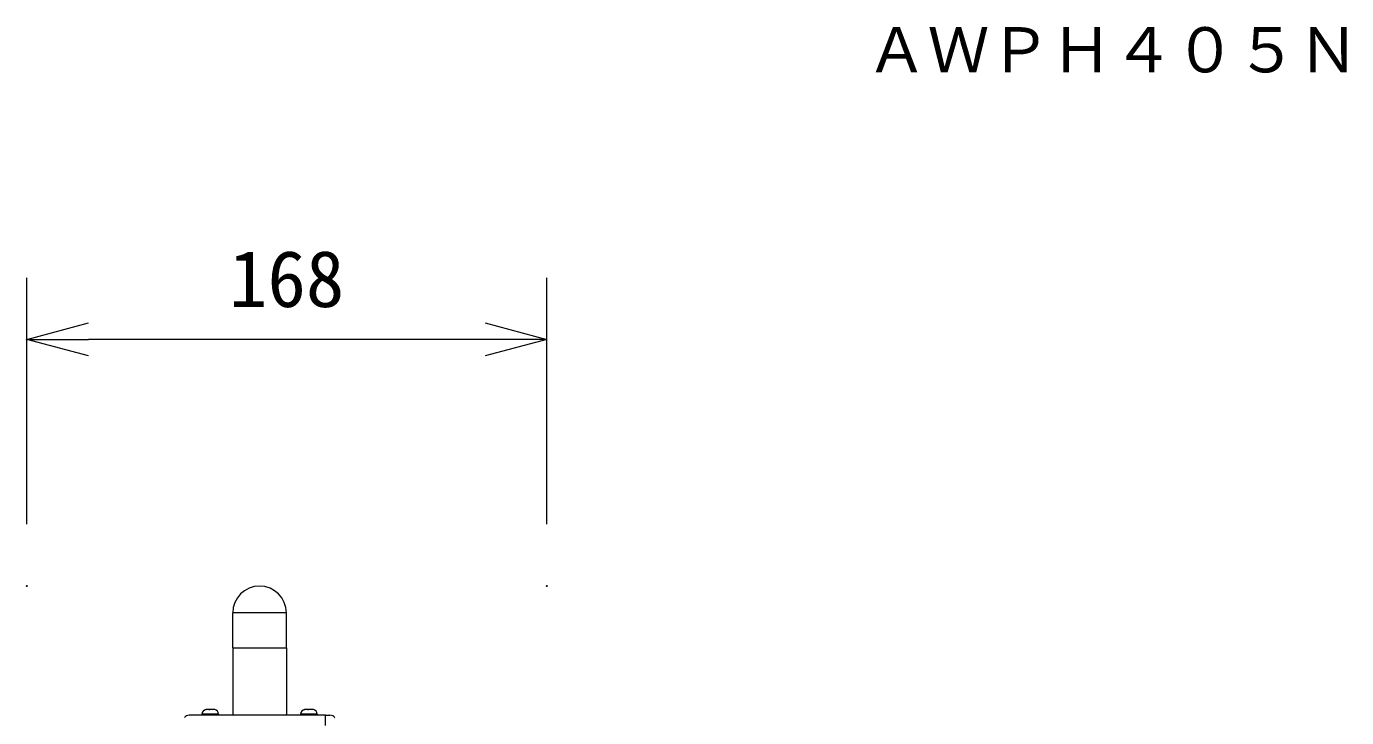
# Model space of a CAD drawing. Units: millimetres, scale not verified. Extents: x -62 to 63, y -56 to 57.
# Drawn here: x 16.75 to 59.56, y 26.01 to 48.43 of the extents above; entities that cross this region are included whole.
import ezdxf
from ezdxf.enums import TextEntityAlignment as Align

# ---------------------------------------------------------------- set-up
doc = ezdxf.new("R2010")
doc.units = ezdxf.units.MM
doc.header["$LTSCALE"] = 0.125
doc.header["$PDMODE"] = 32
doc.header["$PDSIZE"] = 0.025
for name, color, linetype, lineweight in [('0-0_0', 7, 'Continuous', 18), ('0-4_GAIKEI', 1, 'Continuous', 18), ('0-5_SUNPO', 7, 'Continuous', 18)]:
    doc.layers.add(name, color=color, linetype=linetype, lineweight=lineweight)
doc.layers.add('0-3_TOUROKU', color=7, linetype='Continuous')
doc.layers.add('0-6_DEFPOINTS', color=7, linetype='Continuous')
doc.styles.add('ＭＳ ゴシック', font='')
doc.styles.get('ＭＳ ゴシック').set_extended_font_data('MS Gothic')

# ---------------------------------------------------------------- blocks, each defined once
blk = doc.blocks.new('_OPEN30')
at = {"layer": '0-0_0'}
blk.add_line((0, 0), (-1, 0), dxfattribs=at)
blk.add_lwpolyline([(-1, 0.26795), (0, 0), (-1, -0.26795)], dxfattribs=at)
blk = doc.blocks.new('D6')
at = {"layer": '0-5_SUNPO'}
for p, q in [((18.5408, 27.6011), (18.5408, 35.6011)), ((35.4058, 27.6011), (35.4058, 35.6011)), ((33.4058, 33.6011), (20.5408, 33.6011))]:
    blk.add_line(p, q, dxfattribs=at)
at = {"layer": '0-6_DEFPOINTS'}
for p in [(18.5408, 33.6011), (18.5408, 25.6011), (35.4058, 25.6011)]:
    blk.add_point(p, dxfattribs=at)
at = {"layer": '0-5_SUNPO', "xscale": 2, "yscale": 2, "rotation": 180}
blk.add_blockref('_OPEN30', (18.5408, 33.6011), dxfattribs=at)
at = {"layer": '0-5_SUNPO', "xscale": 2, "yscale": 2}
blk.add_blockref('_OPEN30', (35.4058, 33.6011), dxfattribs=at)
at = {"layer": '0-5_SUNPO', "style": 'ＭＳ ゴシック'}
blk.add_text('168', height=1.833, dxfattribs=at).set_placement((25.0983, 34.1011), align=Align.BOTTOM_LEFT)

msp = doc.modelspace()

# ---------------------------------------------------------------- linework, layer by layer
at = {"layer": '0-4_GAIKEI'}
for p, q in [((25.1791, 29.4041), (23.4391, 29.4041)), ((23.4391, 28.2741), (25.1791, 28.2741)), ((22.438, 26.1183), (22.435, 26.0841)), ((22.9803, 26.1183), (22.438, 26.1183)), ((22.5709, 26.27), (22.5714, 26.2701)), ((22.6647, 26.2741), (22.6086, 26.2741)), ((22.6682, 26.2741), (22.6647, 26.2741)), ((22.6682, 26.2741), (22.6682, 26.2702)), ((22.6691, 26.2741), (22.6975, 26.2741)), ((22.6975, 26.2741), (22.6975, 26.2702)), ((22.7012, 26.2741), (22.6975, 26.2741)), ((22.7069, 26.2715), (22.7069, 26.27)), ((22.7084, 26.2715), (22.7069, 26.2715)), ((22.7989, 26.2741), (22.7141, 26.2741)), ((22.8098, 26.2741), (22.7989, 26.2741)), ((22.9803, 26.1183), (22.9833, 26.0841)), ((25.638, 26.1183), (25.635, 26.0841)), ((26.1803, 26.1183), (25.638, 26.1183)), ((25.7708, 26.27), (25.7711, 26.2701)), ((25.8635, 26.2741), (25.8084, 26.2741)), ((25.8672, 26.2741), (25.8635, 26.2741)), ((25.8672, 26.2741), (25.8672, 26.2702)), ((25.8682, 26.2741), (25.8986, 26.2741)), ((25.8986, 26.2741), (25.8986, 26.2702)), ((25.9025, 26.2741), (25.8986, 26.2741)), ((25.9983, 26.2741), (25.9127, 26.2741)), ((26.0099, 26.2741), (25.9983, 26.2741)), ((26.1803, 26.1183), (26.1833, 26.0841)), ((26.4468, 26.0841), (26.5922, 26.0841)), ((26.4468, 25.7551), (26.4468, 26.0841))]:
    msp.add_line(p, q, dxfattribs=at)
at = {"layer": '0-4_GAIKEI', "color": 7}
for p, q in [((23.4391, 28.2741), (23.4391, 29.4041)), ((25.1791, 28.2741), (25.1791, 29.4041)), ((23.4391, 28.2741), (23.4391, 26.1241)), ((25.1791, 28.2741), (25.1791, 26.1241)), ((22.1714, 26.0841), (22.0261, 26.0841)), ((26.4468, 26.0841), (22.1714, 26.0841))]:
    msp.add_line(p, q, dxfattribs=at)
at = {"layer": '0-4_GAIKEI'}
for points in [[(22.6682, 26.2741), (22.6691, 26.2741), (22.6691, 26.2702)], [(25.8672, 26.2741), (25.8682, 26.2741), (25.8682, 26.2703)], [(26.7406, 26.0071), (26.7431, 26.0088), (26.7454, 26.0095), (26.7474, 26.0094), (26.748, 26.0091), (26.7486, 26.0086), (26.749, 26.0082), (26.7492, 26.008)]]:
    msp.add_lwpolyline(points, dxfattribs=at)
at = {"layer": '0-4_GAIKEI', "color": 7}
for centre, radius, start, end in [((24.3091, 29.4041), 0.87, 90, 180), ((24.3091, 29.4041), 0.87, 0, 90), ((23.4891, 26.1241), 0.05, 180, 233.1301), ((25.1291, 26.1241), 0.05, 306.8699, 0), ((22.0261, 25.8841), 0.2, 90, 141.70984), ((26.5922, 25.8841), 0.2, 38.29016, 90)]:
    msp.add_arc(centre, radius, start, end, dxfattribs=at)
at = {"layer": '0-4_GAIKEI'}
for centre, radius, start, end in [((22.608, 26.1034), 0.1707, 102.57751, 175), ((22.6084, 26.1007), 0.1734, 89.93845, 102.49027), ((22.6655, 26.2643), 0.00985, 94.9605, 145.71286), ((22.6836, 25.6672), 0.6032, 87.78697, 92.49109), ((22.7008, 26.2656), 0.00848, 43.65796, 87.26892), ((22.7149, 26.2644), 0.0097, 94.9108, 145.31234), ((22.7992, 26.1013), 0.1728, 75.56013, 90.07675), ((22.81, 26.1017), 0.1724, 75.67337, 90.06734), ((22.8476, 26.249), 0.0204, 75.08235, 105.39178), ((22.8102, 26.1034), 0.1707, 5, 75.60165), ((25.808, 26.1034), 0.1707, 102.5865, 175), ((25.8082, 26.1016), 0.1725, 89.93858, 102.52239), ((25.8818, 25.6703), 0.6001, 87.78118, 92.4976), ((25.8643, 26.2634), 0.0107, 94.21572, 143.16828), ((25.9023, 26.2654), 0.00871, 52.4238, 88.62087), ((25.9135, 26.2636), 0.0106, 94.17651, 142.77261), ((25.9985, 26.1022), 0.1719, 75.5232, 90.0765), ((26.0101, 26.1026), 0.1715, 75.56573, 90.06755), ((26.0473, 26.2462), 0.0232, 76.03833, 104.40508), ((26.0102, 26.1034), 0.1707, 5, 75.53062)]:
    msp.add_arc(centre, radius, start, end, dxfattribs=at)

# ---------------------------------------------------------------- block references
at = {"layer": '0-5_SUNPO'}
msp.add_blockref('D6', (-1.7816, 4.6769), dxfattribs=at)

# ---------------------------------------------------------------- texts
at = {"layer": '0-3_TOUROKU', "style": 'ＭＳ ゴシック'}
msp.add_text('ＡＷＰＨ４０５Ｎ', height=1.466, dxfattribs=at).set_placement((43.975, 46.5001), align=Align.BOTTOM_LEFT)

doc.saveas('drawing.dxf')
